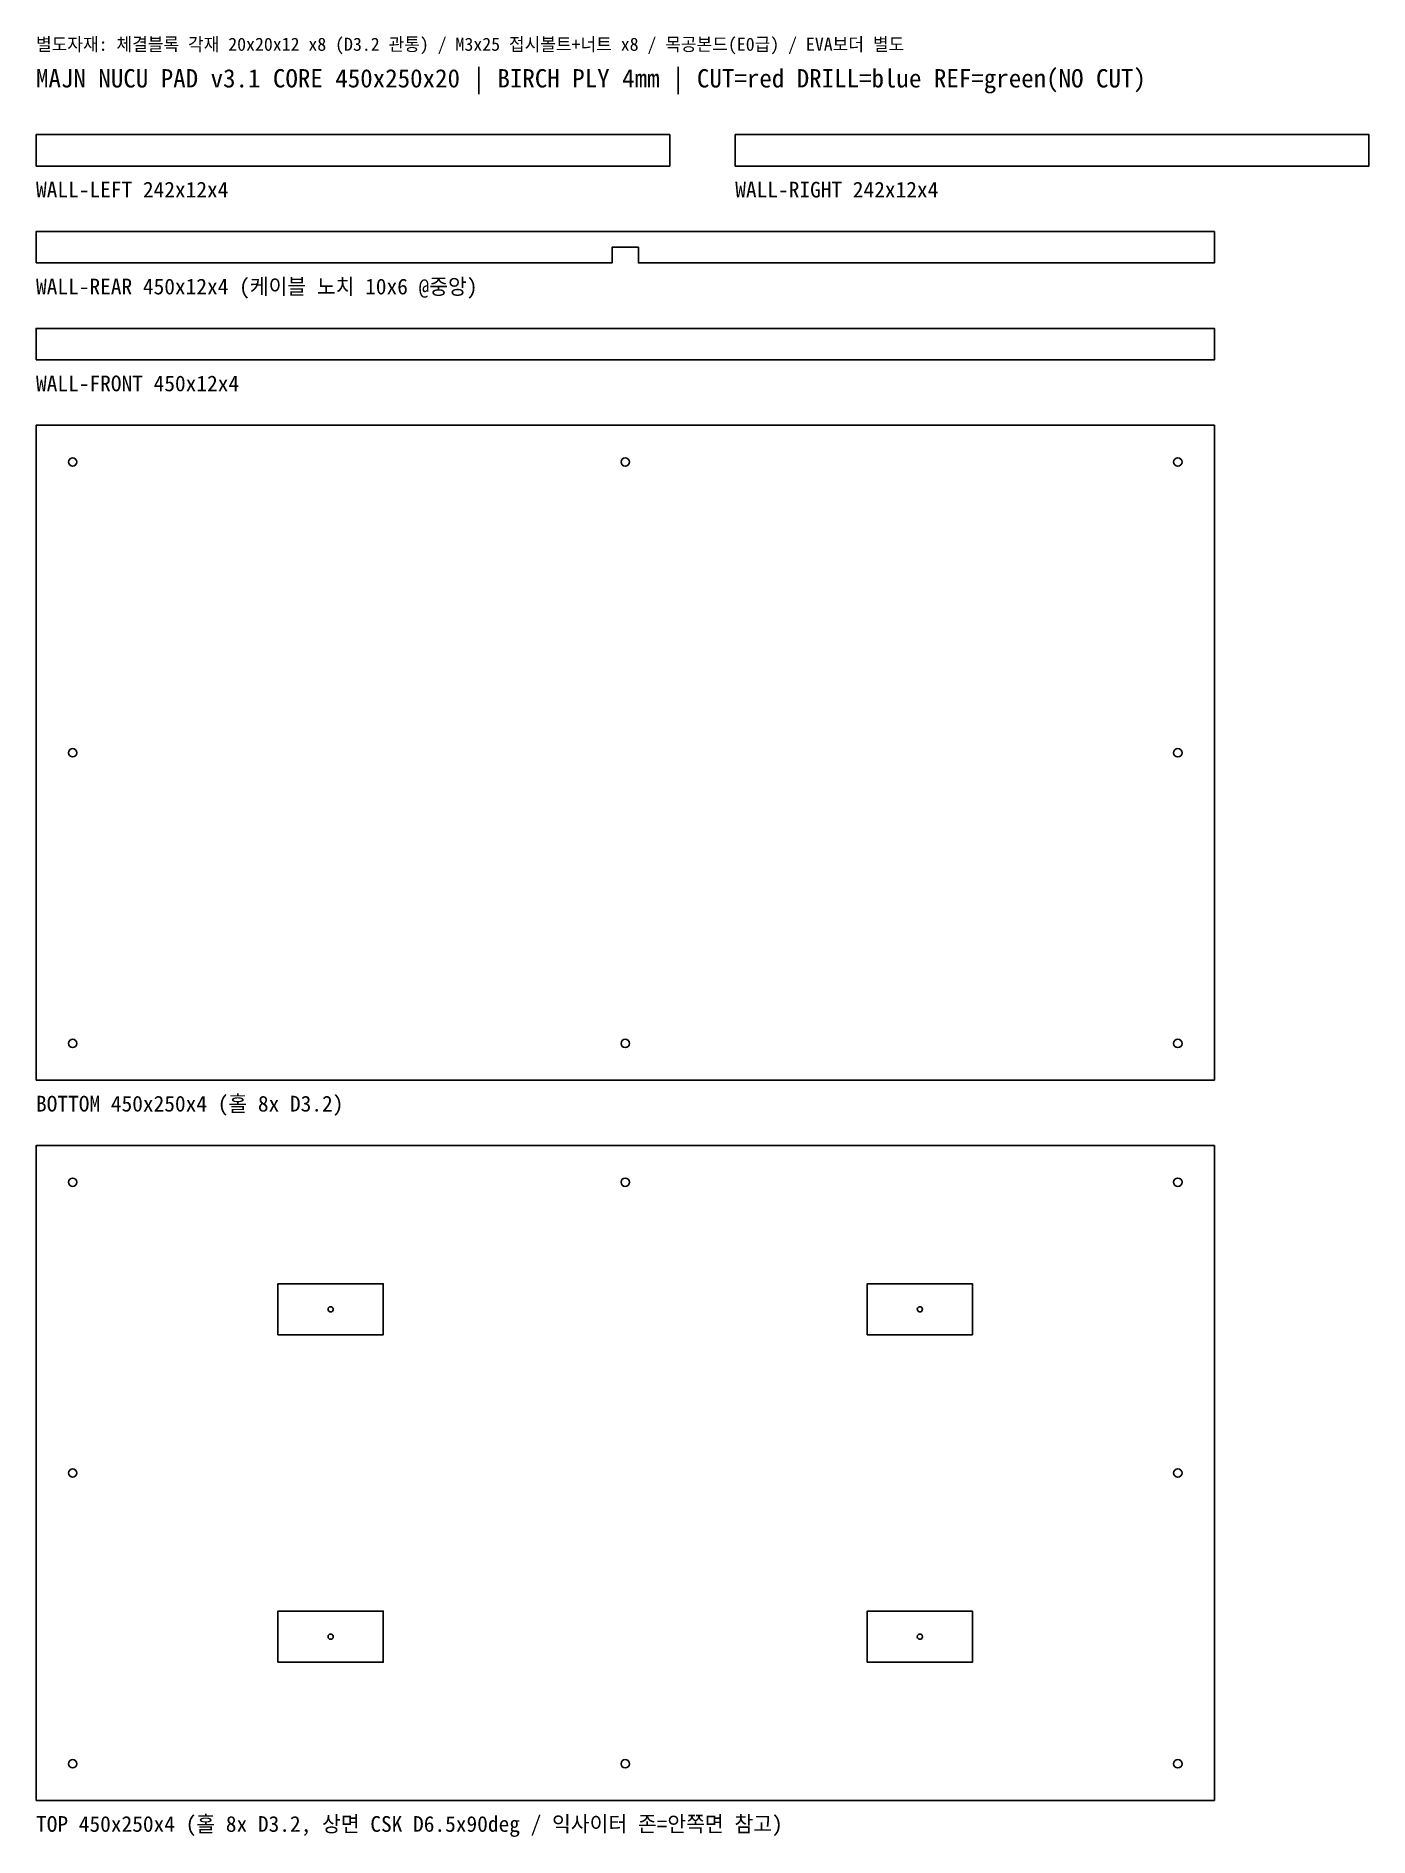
# Model space of a CAD drawing. Header units: metres. Extents: x 0 to 509, y -14 to 674.
import ezdxf

# ---------------------------------------------------------------- set-up
doc = ezdxf.new("R2010")
doc.units = ezdxf.units.M
for name, color, linetype in [('CUT', 1, 'Continuous'), ('DRILL', 5, 'Continuous'), ('REF', 3, 'Continuous')]:
    doc.layers.add(name, color=color, linetype=linetype)

msp = doc.modelspace()

# ---------------------------------------------------------------- linework, layer by layer
at = {"layer": 'CUT'}
for points in [[(0, 624), (242, 624), (242, 636), (0, 636)], [(267, 624), (509, 624), (509, 636), (267, 636)], [(0, 587), (0, 599), (450, 599), (450, 587), (230, 587), (230, 593), (220, 593), (220, 587)], [(0, 550), (450, 550), (450, 562), (0, 562)], [(0, 275), (450, 275), (450, 525), (0, 525)], [(0, 0), (450, 0), (450, 250), (0, 250)]]:
    msp.add_lwpolyline(points, close=True, dxfattribs=at)
at = {"layer": 'DRILL'}
for centre in [(14, 511), (225, 511), (436, 511), (14, 400), (436, 400), (14, 289), (225, 289), (436, 289), (14, 236), (225, 236), (436, 236), (14, 125), (436, 125), (14, 14), (225, 14), (436, 14)]:
    msp.add_circle(centre, 1.6, dxfattribs=at)
at = {"layer": 'REF'}
for points in [[(92.4, 177.75), (132.6, 177.75), (132.6, 197.25), (92.4, 197.25)], [(317.4, 177.75), (357.6, 177.75), (357.6, 197.25), (317.4, 197.25)], [(92.4, 52.75), (132.6, 52.75), (132.6, 72.25), (92.4, 72.25)], [(317.4, 52.75), (357.6, 52.75), (357.6, 72.25), (317.4, 72.25)]]:
    msp.add_lwpolyline(points, close=True, dxfattribs=at)
for centre in [(112.5, 187.5), (337.5, 187.5), (112.5, 62.5), (337.5, 62.5)]:
    msp.add_circle(centre, 1, dxfattribs=at)

# ---------------------------------------------------------------- texts
for s, height, p in [('별도자재: 체결블록 각재 20x20x12 x8 (D3.2 관통) / M3x25 접시볼트+너트 x8 / 목공본드(E0급) / EVA보더 별도', 5, (0, 668)), ('MAJN NUCU PAD v3.1 CORE 450x250x20 | BIRCH PLY 4mm | CUT=red DRILL=blue REF=green(NO CUT)', 7, (0, 654)), ('WALL-LEFT 242x12x4', 6, (0, 612)), ('WALL-RIGHT 242x12x4', 6, (267, 612)), ('WALL-REAR 450x12x4 (케이블 노치 10x6 @중앙)', 6, (0, 575)), ('WALL-FRONT 450x12x4', 6, (0, 538)), ('BOTTOM 450x250x4 (홀 8x D3.2)', 6, (0, 263)), ('TOP 450x250x4 (홀 8x D3.2, 상면 CSK D6.5x90deg / 익사이터 존=안쪽면 참고)', 6, (0, -12))]:
    msp.add_text(s, height=height, dxfattribs=at).set_placement(p)

doc.saveas('drawing.dxf')
